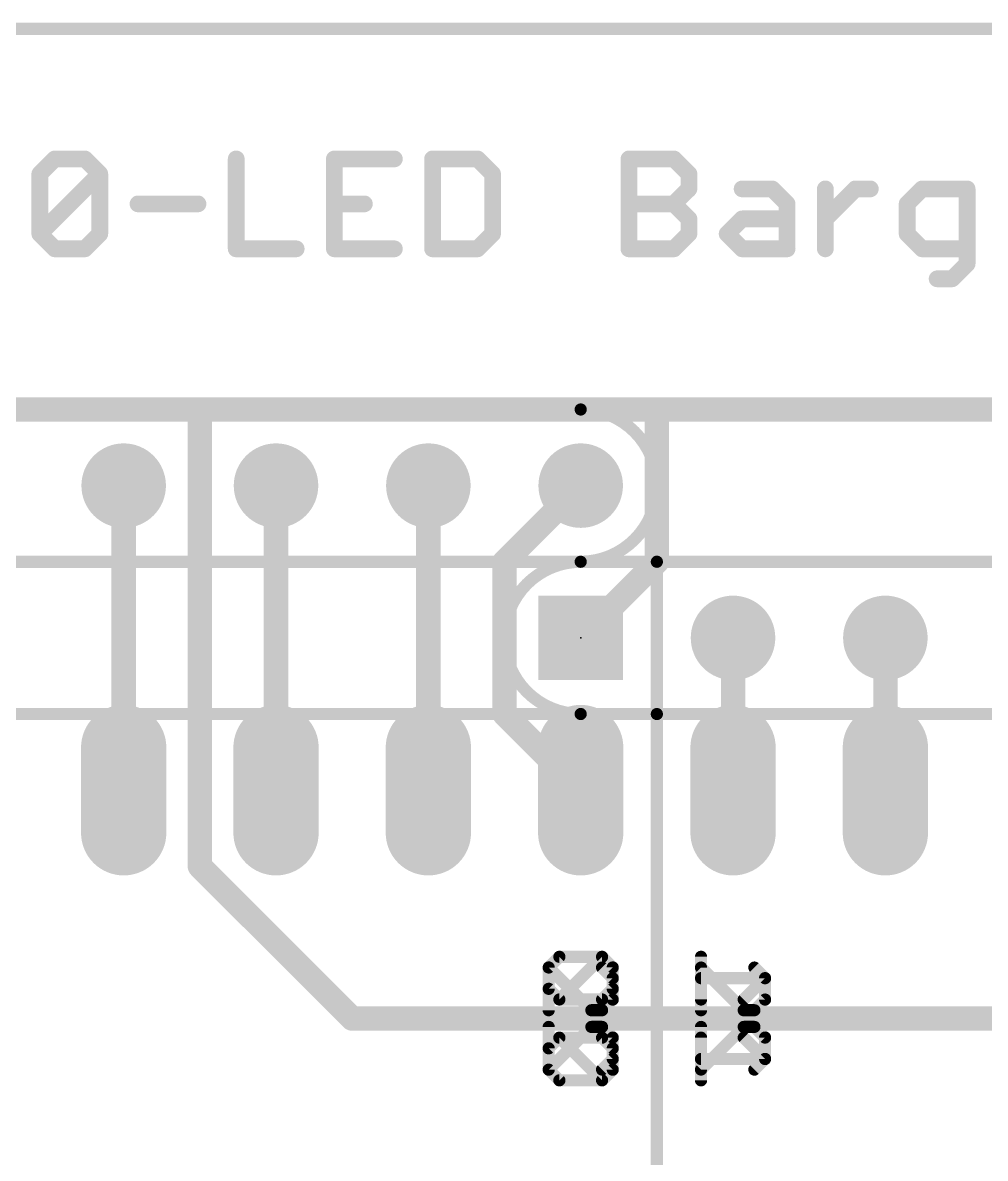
# Model space of a CAD drawing. Extents: x -0.1 to 76.3, y -19.1 to 50.9.
# Drawn here: x 40.23 to 56.28, y 31.96 to 50.9 of the extents above; entities that cross this region are included whole.
import ezdxf

# ---------------------------------------------------------------- set-up
doc = ezdxf.new("R2010")
doc.units = 0
for name, color, linetype in [('1', 12, 'CONTINUOUS'), ('16', 132, 'CONTINUOUS'), ('17', 110, 'CONTINUOUS'), ('20', 53, 'CONTINUOUS'), ('21', 41, 'CONTINUOUS'), ('22', 40, 'CONTINUOUS'), ('23', 53, 'CONTINUOUS')]:
    doc.layers.add(name, color=color, linetype=linetype)

# ---------------------------------------------------------------- blocks, each defined once
blk = doc.blocks.new('LONGP100')
at = {"const_width": 1}
blk.add_lwpolyline([(-0.5, 0), (0.5, 0)], dxfattribs=at)
at = {"const_width": 0.5}
for points in [[(-0.5, 0.25, 1), (-0.5, -0.25)], [(0.5, -0.25, 1), (0.5, 0.25)]]:
    blk.add_lwpolyline(points, format="xyb", dxfattribs=at)
blk = doc.blocks.new('ROUNDP')
at = {"const_width": 0.5}
blk.add_lwpolyline([(0, -0.25, 1), (0, 0.25, 1), (0, -0.25)], format="xyb", dxfattribs=at)
blk = doc.blocks.new('SQUAREP')
blk.add_solid([(-0.5, -0.5), (0.5, -0.5), (-0.5, 0.5), (0.5, 0.5)])

msp = doc.modelspace()

# ---------------------------------------------------------------- linework, layer by layer
at = {"layer": '1', "const_width": 0.4064}
for points in [[(36.83, 44.45), (43.18, 44.45)], [(43.18, 44.45), (50.8, 44.45)], [(43.18, 44.45), (43.18, 36.83)], [(50.8, 44.45), (60.96, 44.45)], [(50.8, 44.45), (50.8, 41.91)], [(50.8, 41.91), (49.53, 40.64)], [(43.18, 36.83), (45.72, 34.29)], [(45.72, 34.29), (66.04, 34.29)]]:
    msp.add_lwpolyline(points, dxfattribs=at)
at = {"layer": '1', "const_width": 0.2032}
for points in [[(43.18, 44.5516, 1), (43.18, 44.3484)], [(43.2816, 44.45, 1), (43.0784, 44.45)], [(43.18, 44.3484, 1), (43.18, 44.5516)], [(50.8, 44.5516, 1), (50.8, 44.3484)], [(50.9016, 44.45, 1), (50.6984, 44.45)], [(50.8, 44.3484, 1), (50.8, 44.5516)], [(50.8718, 41.8382, 1), (50.7282, 41.9818)], [(50.6984, 41.91, 1), (50.9016, 41.91)], [(49.4582, 40.7118, 1), (49.6018, 40.5682)], [(43.2518, 36.9018, 1), (43.1082, 36.7582)], [(43.0784, 36.83, 1), (43.2816, 36.83)], [(45.72, 34.3916, 1), (45.72, 34.1884)], [(45.6482, 34.2182, 1), (45.7918, 34.3618)]]:
    msp.add_lwpolyline(points, format="xyb", dxfattribs=at)
at = {"layer": '16', "const_width": 0.4064}
for points in [[(41.91, 38.1), (41.91, 43.18)], [(44.45, 38.1), (44.45, 43.18)], [(46.99, 38.1), (46.99, 43.18)], [(48.26, 41.91), (49.53, 43.18)], [(48.26, 39.37), (48.26, 41.91)], [(52.07, 38.1), (52.07, 40.64)], [(54.61, 38.1), (54.61, 40.64)], [(49.53, 38.1), (48.26, 39.37)]]:
    msp.add_lwpolyline(points, dxfattribs=at)
at = {"layer": '16', "const_width": 0.2032}
for points in [[(42.0116, 43.18, 1), (41.8084, 43.18)], [(44.5516, 43.18, 1), (44.3484, 43.18)], [(47.0916, 43.18, 1), (46.8884, 43.18)], [(49.6018, 43.1082, 1), (49.4582, 43.2518)], [(48.3616, 41.91, 1), (48.1584, 41.91)], [(48.1882, 41.9818, 1), (48.3318, 41.8382)], [(52.1716, 40.64, 1), (51.9684, 40.64)], [(54.7116, 40.64, 1), (54.5084, 40.64)], [(48.1584, 39.37, 1), (48.3616, 39.37)], [(48.3318, 39.4418, 1), (48.1882, 39.2982)], [(49.4582, 38.0282, 1), (49.6018, 38.1718)], [(41.8084, 38.1, 1), (42.0116, 38.1)], [(44.3484, 38.1, 1), (44.5516, 38.1)], [(46.8884, 38.1, 1), (47.0916, 38.1)], [(51.9684, 38.1, 1), (52.1716, 38.1)], [(54.5084, 38.1, 1), (54.7116, 38.1)]]:
    msp.add_lwpolyline(points, format="xyb", dxfattribs=at)
at = {"layer": '20', "const_width": 0.2032}
msp.add_lwpolyline([(76.2, 50.8), (0, 50.8)], dxfattribs=at)
at = {"layer": '21'}
for points, const_width in [([(40.5119, 48.3796), (40.7618, 48.6296)], 0.2794), ([(40.7618, 48.6296), (41.2618, 48.6296)], 0.2794), ([(41.2618, 48.6296), (41.5118, 48.3796)], 0.2794), ([(43.7862, 48.6296), (43.7862, 47.1297)], 0.2794), ([(46.4232, 48.6296), (45.4233, 48.6296)], 0.2794), ([(45.4233, 48.6296), (45.4233, 47.1297)], 0.2794), ([(47.0605, 48.6296), (47.0605, 47.1297)], 0.2794), ([(47.8104, 48.6296), (47.0605, 48.6296)], 0.2794), ([(48.0604, 48.3796), (47.8104, 48.6296)], 0.2794), ([(50.3348, 47.1297), (50.3348, 48.6296)], 0.2794), ([(50.3348, 48.6296), (51.0847, 48.6296)], 0.2794), ([(51.0847, 48.6296), (51.3347, 48.3796)], 0.2794), ([(40.5119, 47.3797), (40.5119, 48.3796)], 0.2794), ([(40.5119, 47.3797), (41.5118, 48.3796)], 0.2794), ([(41.5118, 48.3796), (41.5118, 47.3797)], 0.2794), ([(48.0604, 47.3797), (48.0604, 48.3796)], 0.2794), ([(51.3347, 48.3796), (51.3347, 48.1296)], 0.2794), ([(51.3347, 48.1296), (51.0847, 47.8796)], 0.2794), ([(52.2219, 48.1296), (52.7219, 48.1296)], 0.2794), ([(52.7219, 48.1296), (52.9719, 47.8796)], 0.2794), ([(53.6091, 47.1297), (53.6091, 48.1296)], 0.2794), ([(53.6091, 47.6297), (54.1091, 48.1296)], 0.2794), ([(54.1091, 48.1296), (54.359, 48.1296)], 0.2794), ([(55.2234, 48.1296), (54.9734, 47.8796)], 0.2794), ([(55.9733, 48.1296), (55.2234, 48.1296)], 0.2794), ([(55.9733, 46.8797), (55.9733, 48.1296)], 0.2794), ([(42.149, 47.8796), (43.1489, 47.8796)], 0.2794), ([(45.4233, 47.8796), (45.9233, 47.8796)], 0.2794), ([(50.3348, 47.8796), (51.0847, 47.8796)], 0.2794), ([(51.0847, 47.8796), (51.3347, 47.6297)], 0.2794), ([(52.9719, 47.8796), (52.9719, 47.1297)], 0.2794), ([(54.9734, 47.8796), (54.9734, 47.3797)], 0.2794), ([(51.3347, 47.6297), (51.3347, 47.3797)], 0.2794), ([(51.9719, 47.3797), (52.2219, 47.6297)], 0.2794), ([(52.2219, 47.6297), (52.9719, 47.6297)], 0.2794), ([(40.7618, 47.1297), (40.5119, 47.3797)], 0.2794), ([(41.5118, 47.3797), (41.2618, 47.1297)], 0.2794), ([(47.8104, 47.1297), (48.0604, 47.3797)], 0.2794), ([(51.3347, 47.3797), (51.0847, 47.1297)], 0.2794), ([(52.2219, 47.1297), (51.9719, 47.3797)], 0.2794), ([(54.9734, 47.3797), (55.2234, 47.1297)], 0.2794), ([(41.2618, 47.1297), (40.7618, 47.1297)], 0.2794), ([(43.7862, 47.1297), (44.7861, 47.1297)], 0.2794), ([(45.4233, 47.1297), (46.4232, 47.1297)], 0.2794), ([(47.0605, 47.1297), (47.8104, 47.1297)], 0.2794), ([(51.0847, 47.1297), (50.3348, 47.1297)], 0.2794), ([(52.9719, 47.1297), (52.2219, 47.1297)], 0.2794), ([(55.2234, 47.1297), (55.9733, 47.1297)], 0.2794), ([(55.7233, 46.6297), (55.9733, 46.8797)], 0.2794), ([(55.4734, 46.6297), (55.7233, 46.6297)], 0.2794), ([(49.53, 44.45), (38.1, 44.45)], 0.2032), ([(38.1, 41.91), (49.53, 41.91)], 0.2032), ([(50.8, 41.91), (49.53, 41.91)], 0.2032), ([(62.23, 41.91), (50.8, 41.91)], 0.2032), ([(50.8, 39.37), (50.8, 41.91)], 0.2032), ([(50.8, 39.37), (25.4, 39.37)], 0.2032), ([(49.53, 39.37), (50.8, 39.37)], 0.2032), ([(50.8, 39.37), (50.8, 29.21)], 0.2032), ([(76.2, 39.37), (50.8, 39.37)], 0.2032), ([(50.8, 31.75), (50.8, 39.37)], 0.2032), ([(50.8, 39.37), (62.23, 39.37)], 0.2032), ([(48.9966, 34.4291), (48.9966, 35.1409)], 0.2032), ([(48.9966, 35.1409), (49.7084, 34.4291)], 0.2032), ([(50.0643, 34.9629), (49.8864, 35.1409)], 0.2032), ([(51.5366, 34.4291), (51.5366, 35.1409)], 0.2032), ([(51.5366, 35.1409), (52.2484, 34.4291)], 0.2032), ([(52.6043, 34.9629), (52.4264, 35.1409)], 0.2032), ([(50.0643, 34.607), (50.0643, 34.9629)], 0.2032), ([(52.6043, 34.607), (52.6043, 34.9629)], 0.2032), ([(49.8864, 34.4291), (50.0643, 34.607)], 0.2032), ([(52.4264, 34.4291), (52.6043, 34.607)], 0.2032), ([(49.7084, 34.4291), (49.8864, 34.4291)], 0.2032), ([(52.2484, 34.4291), (52.4264, 34.4291)], 0.2032), ([(48.9966, 33.7936), (49.1746, 33.9715)], 0.2032), ([(49.1746, 33.9715), (49.8864, 33.9715)], 0.2032), ([(49.1746, 33.9715), (49.8864, 33.2597)], 0.2032), ([(49.8864, 33.9715), (50.0643, 33.7936)], 0.2032), ([(51.5366, 33.9715), (51.5366, 33.2597)], 0.2032), ([(52.2484, 33.9715), (52.6043, 33.6156)], 0.2032), ([(48.9966, 33.4376), (48.9966, 33.7936)], 0.2032), ([(50.0643, 33.7936), (50.0643, 33.4376)], 0.2032), ([(52.6043, 33.6156), (51.5366, 33.6156)], 0.2032), ([(49.1746, 33.2597), (48.9966, 33.4376)], 0.2032), ([(50.0643, 33.4376), (49.8864, 33.2597)], 0.2032), ([(49.8864, 33.2597), (49.1746, 33.2597)], 0.2032)]:
    msp.add_lwpolyline(points, dxfattribs=dict(at, const_width=const_width))
for points, const_width in [([(40.7618, 48.6994, 1), (40.7618, 48.5597)], 0.1397), ([(40.8112, 48.5802, 1), (40.7124, 48.679)], 0.1397), ([(41.3112, 48.679, 1), (41.2124, 48.5802)], 0.1397), ([(41.2618, 48.5597, 1), (41.2618, 48.6994)], 0.1397), ([(43.856, 48.6296, 1), (43.7163, 48.6296)], 0.1397), ([(45.4932, 48.6296, 1), (45.3535, 48.6296)], 0.1397), ([(45.4233, 48.6994, 1), (45.4233, 48.5597)], 0.1397), ([(46.4232, 48.5597, 1), (46.4232, 48.6994)], 0.1397), ([(47.1303, 48.6296, 1), (46.9906, 48.6296)], 0.1397), ([(47.0605, 48.6994, 1), (47.0605, 48.5597)], 0.1397), ([(47.8598, 48.679, 1), (47.761, 48.5802)], 0.1397), ([(47.8104, 48.5597, 1), (47.8104, 48.6994)], 0.1397), ([(50.4046, 48.6296, 1), (50.2649, 48.6296)], 0.1397), ([(50.3348, 48.6994, 1), (50.3348, 48.5597)], 0.1397), ([(51.1341, 48.679, 1), (51.0353, 48.5802)], 0.1397), ([(51.0847, 48.5597, 1), (51.0847, 48.6994)], 0.1397), ([(40.5817, 48.3796, 1), (40.442, 48.3796)], 0.1397), ([(40.4625, 48.429, 1), (40.5612, 48.3302)], 0.1397), ([(41.5816, 48.3796, 1), (41.4419, 48.3796)], 0.1397), ([(41.5612, 48.3302, 1), (41.4624, 48.429)], 0.1397), ([(41.4624, 48.3302, 1), (41.5612, 48.429)], 0.1397), ([(48.1303, 48.3796, 1), (47.9905, 48.3796)], 0.1397), ([(48.011, 48.3302, 1), (48.1098, 48.429)], 0.1397), ([(51.4046, 48.3796, 1), (51.2649, 48.3796)], 0.1397), ([(51.2853, 48.3302, 1), (51.3841, 48.429)], 0.1397), ([(51.2649, 48.1296, 1), (51.4046, 48.1296)], 0.1397), ([(51.3841, 48.0802, 1), (51.2853, 48.179)], 0.1397), ([(52.2219, 48.1995, 1), (52.2219, 48.0598)], 0.1397), ([(52.7713, 48.179, 1), (52.6725, 48.0802)], 0.1397), ([(52.7219, 48.0598, 1), (52.7219, 48.1995)], 0.1397), ([(53.679, 48.1296, 1), (53.5393, 48.1296)], 0.1397), ([(54.1091, 48.1995, 1), (54.1091, 48.0598)], 0.1397), ([(54.1585, 48.0802, 1), (54.0597, 48.179)], 0.1397), ([(54.359, 48.0598, 1), (54.359, 48.1995)], 0.1397), ([(55.2234, 48.1995, 1), (55.2234, 48.0598)], 0.1397), ([(55.2728, 48.0802, 1), (55.174, 48.179)], 0.1397), ([(56.0432, 48.1296, 1), (55.9035, 48.1296)], 0.1397), ([(55.9733, 48.0598, 1), (55.9733, 48.1995)], 0.1397), ([(42.149, 47.9495, 1), (42.149, 47.8098)], 0.1397), ([(43.1489, 47.8098, 1), (43.1489, 47.9495)], 0.1397), ([(45.4233, 47.9495, 1), (45.4233, 47.8098)], 0.1397), ([(45.9233, 47.8098, 1), (45.9233, 47.9495)], 0.1397), ([(50.3348, 47.9495, 1), (50.3348, 47.8098)], 0.1397), ([(51.1341, 47.929, 1), (51.0353, 47.8302)], 0.1397), ([(51.0353, 47.929, 1), (51.1341, 47.8302)], 0.1397), ([(51.0847, 47.8098, 1), (51.0847, 47.9495)], 0.1397), ([(53.0417, 47.8796, 1), (52.902, 47.8796)], 0.1397), ([(52.9225, 47.8302, 1), (53.0213, 47.929)], 0.1397), ([(55.0433, 47.8796, 1), (54.9036, 47.8796)], 0.1397), ([(54.924, 47.929, 1), (55.0228, 47.8302)], 0.1397), ([(51.4046, 47.6297, 1), (51.2649, 47.6297)], 0.1397), ([(51.2853, 47.5803, 1), (51.3841, 47.6791)], 0.1397), ([(52.2219, 47.6995, 1), (52.2219, 47.5598)], 0.1397), ([(52.2713, 47.5803, 1), (52.1725, 47.6791)], 0.1397), ([(52.9719, 47.5598, 1), (52.9719, 47.6995)], 0.1397), ([(53.5597, 47.6791, 1), (53.6585, 47.5803)], 0.1397), ([(40.442, 47.3797, 1), (40.5817, 47.3797)], 0.1397), ([(40.5612, 47.4291, 1), (40.4625, 47.3303)], 0.1397), ([(40.4625, 47.4291, 1), (40.5612, 47.3303)], 0.1397), ([(41.4419, 47.3797, 1), (41.5816, 47.3797)], 0.1397), ([(41.5612, 47.3303, 1), (41.4624, 47.4291)], 0.1397), ([(47.9905, 47.3797, 1), (48.1303, 47.3797)], 0.1397), ([(48.1098, 47.3303, 1), (48.011, 47.4291)], 0.1397), ([(51.2649, 47.3797, 1), (51.4046, 47.3797)], 0.1397), ([(51.3841, 47.3303, 1), (51.2853, 47.4291)], 0.1397), ([(52.0213, 47.4291, 1), (51.9226, 47.3303)], 0.1397), ([(51.9226, 47.4291, 1), (52.0213, 47.3303)], 0.1397), ([(55.0228, 47.4291, 1), (54.924, 47.3303)], 0.1397), ([(54.9036, 47.3797, 1), (55.0433, 47.3797)], 0.1397), ([(40.7618, 47.1996, 1), (40.7618, 47.0598)], 0.1397), ([(40.7124, 47.0803, 1), (40.8112, 47.1791)], 0.1397), ([(41.2124, 47.1791, 1), (41.3112, 47.0803)], 0.1397), ([(41.2618, 47.0598, 1), (41.2618, 47.1996)], 0.1397), ([(43.7163, 47.1297, 1), (43.856, 47.1297)], 0.1397), ([(43.7862, 47.1996, 1), (43.7862, 47.0598)], 0.1397), ([(44.7861, 47.0598, 1), (44.7861, 47.1996)], 0.1397), ([(45.4233, 47.1996, 1), (45.4233, 47.0598)], 0.1397), ([(45.3535, 47.1297, 1), (45.4932, 47.1297)], 0.1397), ([(46.4232, 47.0598, 1), (46.4232, 47.1996)], 0.1397), ([(47.0605, 47.1996, 1), (47.0605, 47.0598)], 0.1397), ([(46.9906, 47.1297, 1), (47.1303, 47.1297)], 0.1397), ([(47.761, 47.1791, 1), (47.8598, 47.0803)], 0.1397), ([(47.8104, 47.0598, 1), (47.8104, 47.1996)], 0.1397), ([(50.2649, 47.1297, 1), (50.4046, 47.1297)], 0.1397), ([(50.3348, 47.1996, 1), (50.3348, 47.0598)], 0.1397), ([(51.0353, 47.1791, 1), (51.1341, 47.0803)], 0.1397), ([(51.0847, 47.0598, 1), (51.0847, 47.1996)], 0.1397), ([(52.2219, 47.1996, 1), (52.2219, 47.0598)], 0.1397), ([(52.1725, 47.0803, 1), (52.2713, 47.1791)], 0.1397), ([(52.902, 47.1297, 1), (53.0417, 47.1297)], 0.1397), ([(52.9719, 47.0598, 1), (52.9719, 47.1996)], 0.1397), ([(53.5393, 47.1297, 1), (53.679, 47.1297)], 0.1397), ([(55.2234, 47.1996, 1), (55.2234, 47.0598)], 0.1397), ([(55.174, 47.0803, 1), (55.2728, 47.1791)], 0.1397), ([(55.9733, 47.0598, 1), (55.9733, 47.1996)], 0.1397), ([(56.0227, 46.8303, 1), (55.9239, 46.9291)], 0.1397), ([(55.9035, 46.8797, 1), (56.0432, 46.8797)], 0.1397), ([(55.4734, 46.6996, 1), (55.4734, 46.5599)], 0.1397), ([(55.674, 46.6791, 1), (55.7727, 46.5803)], 0.1397), ([(55.7233, 46.5599, 1), (55.7233, 46.6996)], 0.1397), ([(49.53, 41.91, 1), (49.53, 44.45)], 0.2032), ([(49.53, 44.5008, 1), (49.53, 44.3992)], 0.1016), ([(49.53, 44.3992, 1), (49.53, 44.5008)], 0.1016), ([(49.53, 41.91, 1), (49.53, 39.37)], 0.2032), ([(49.53, 41.9608, 1), (49.53, 41.8592)], 0.1016), ([(49.53, 41.9608, 1), (49.53, 41.8592)], 0.1016), ([(49.53, 41.8592, 1), (49.53, 41.9608)], 0.1016), ([(49.53, 41.8592, 1), (49.53, 41.9608)], 0.1016), ([(50.8, 41.9608, 1), (50.8, 41.8592)], 0.1016), ([(50.8508, 41.91, 1), (50.7492, 41.91)], 0.1016), ([(50.8, 41.8592, 1), (50.8, 41.9608)], 0.1016), ([(49.53, 39.4208, 1), (49.53, 39.3192)], 0.1016), ([(49.53, 39.3192, 1), (49.53, 39.4208)], 0.1016), ([(50.8508, 39.37, 1), (50.7492, 39.37)], 0.1016), ([(50.8, 39.4208, 1), (50.8, 39.3192)], 0.1016), ([(50.8508, 39.37, 1), (50.7492, 39.37)], 0.1016), ([(50.8, 39.4208, 1), (50.8, 39.3192)], 0.1016), ([(50.7492, 39.37, 1), (50.8508, 39.37)], 0.1016), ([(50.8, 39.3192, 1), (50.8, 39.4208)], 0.1016), ([(50.8, 39.3192, 1), (50.8, 39.4208)], 0.1016), ([(49.0474, 35.1409, 1), (48.9458, 35.1409)], 0.1016), ([(49.0325, 35.1768, 1), (48.9607, 35.105)], 0.1016), ([(49.9223, 35.1768, 1), (49.8504, 35.105)], 0.1016), ([(51.5874, 35.1409, 1), (51.4858, 35.1409)], 0.1016), ([(51.5725, 35.1768, 1), (51.5007, 35.105)], 0.1016), ([(52.4623, 35.1768, 1), (52.3904, 35.105)], 0.1016), ([(50.1151, 34.9629, 1), (50.0135, 34.9629)], 0.1016), ([(50.0284, 34.927, 1), (50.1002, 34.9989)], 0.1016), ([(52.6551, 34.9629, 1), (52.5535, 34.9629)], 0.1016), ([(52.5684, 34.927, 1), (52.6402, 34.9989)], 0.1016), ([(50.1002, 34.5711, 1), (50.0284, 34.643)], 0.1016), ([(52.6402, 34.5711, 1), (52.5684, 34.643)], 0.1016), ([(48.9458, 34.4291, 1), (49.0474, 34.4291)], 0.1016), ([(49.7084, 34.4799, 1), (49.7084, 34.3783)], 0.1016), ([(49.6725, 34.3932, 1), (49.7443, 34.465)], 0.1016), ([(49.8504, 34.465, 1), (49.9223, 34.3932)], 0.1016), ([(49.8864, 34.3783, 1), (49.8864, 34.4799)], 0.1016), ([(50.0135, 34.607, 1), (50.1151, 34.607)], 0.1016), ([(51.4858, 34.4291, 1), (51.5874, 34.4291)], 0.1016), ([(52.2484, 34.4799, 1), (52.2484, 34.3783)], 0.1016), ([(52.2125, 34.3932, 1), (52.2843, 34.465)], 0.1016), ([(52.3904, 34.465, 1), (52.4623, 34.3932)], 0.1016), ([(52.4264, 34.3783, 1), (52.4264, 34.4799)], 0.1016), ([(52.5535, 34.607, 1), (52.6551, 34.607)], 0.1016), ([(49.2105, 34.0074, 1), (49.1386, 33.9356)], 0.1016), ([(49.1746, 34.0223, 1), (49.1746, 33.9207)], 0.1016), ([(49.2105, 33.9356, 1), (49.1386, 34.0074)], 0.1016), ([(49.9223, 34.0074, 1), (49.8504, 33.9356)], 0.1016), ([(49.8864, 33.9207, 1), (49.8864, 34.0223)], 0.1016), ([(51.5874, 33.9715, 1), (51.4858, 33.9715)], 0.1016), ([(52.2843, 34.0074, 1), (52.2125, 33.9356)], 0.1016), ([(49.0474, 33.7936, 1), (48.9458, 33.7936)], 0.1016), ([(48.9607, 33.8295, 1), (49.0325, 33.7576)], 0.1016), ([(50.1151, 33.7936, 1), (50.0135, 33.7936)], 0.1016), ([(50.0284, 33.7576, 1), (50.1002, 33.8295)], 0.1016), ([(51.5366, 33.6664, 1), (51.5366, 33.5648)], 0.1016), ([(52.6043, 33.5648, 1), (52.6043, 33.6664)], 0.1016), ([(49.0325, 33.4736, 1), (48.9607, 33.4017)], 0.1016), ([(50.1002, 33.4017, 1), (50.0284, 33.4736)], 0.1016), ([(52.5684, 33.5797, 1), (52.6402, 33.6515)], 0.1016), ([(48.9458, 33.4376, 1), (49.0474, 33.4376)], 0.1016), ([(49.1746, 33.3105, 1), (49.1746, 33.2089)], 0.1016), ([(49.1386, 33.2238, 1), (49.2105, 33.2956)], 0.1016), ([(49.8504, 33.2956, 1), (49.9223, 33.2238)], 0.1016), ([(49.8504, 33.2238, 1), (49.9223, 33.2956)], 0.1016), ([(49.8864, 33.2089, 1), (49.8864, 33.3105)], 0.1016), ([(50.0135, 33.4376, 1), (50.1151, 33.4376)], 0.1016), ([(51.4858, 33.2597, 1), (51.5874, 33.2597)], 0.1016)]:
    msp.add_lwpolyline(points, format="xyb", dxfattribs=dict(at, const_width=const_width))
at = {"layer": '22', "const_width": 0.2032}
for points in [[(49.1746, 35.3203), (48.9966, 35.1424)], [(49.8864, 35.3203), (49.1746, 35.3203)], [(49.1746, 34.6085), (49.8864, 35.3203)], [(50.0643, 35.1424), (49.8864, 35.3203)], [(51.5366, 34.6085), (51.5366, 35.3203)], [(48.9966, 35.1424), (48.9966, 34.7864)], [(50.0643, 34.7864), (50.0643, 35.1424)], [(52.6043, 34.9644), (51.5366, 34.9644)], [(52.2484, 34.6085), (52.6043, 34.9644)], [(48.9966, 34.7864), (49.1746, 34.6085)], [(49.8864, 34.6085), (50.0643, 34.7864)], [(49.1746, 34.6085), (49.8864, 34.6085)], [(48.9966, 34.1509), (48.9966, 33.4391)], [(48.9966, 33.4391), (49.7084, 34.1509)], [(49.7084, 34.1509), (49.8864, 34.1509)], [(49.8864, 34.1509), (50.0643, 33.973)], [(51.5366, 34.1509), (51.5366, 33.4391)], [(51.5366, 33.4391), (52.2484, 34.1509)], [(52.2484, 34.1509), (52.4264, 34.1509)], [(52.4264, 34.1509), (52.6043, 33.973)], [(50.0643, 33.973), (50.0643, 33.617)], [(52.6043, 33.973), (52.6043, 33.617)], [(50.0643, 33.617), (49.8864, 33.4391)], [(52.6043, 33.617), (52.4264, 33.4391)]]:
    msp.add_lwpolyline(points, dxfattribs=at)
at = {"layer": '22', "const_width": 0.1016}
for points in [[(49.1746, 35.3711, 1), (49.1746, 35.2695)], [(49.2105, 35.2844, 1), (49.1386, 35.3562)], [(49.9223, 35.3562, 1), (49.8504, 35.2844)], [(49.9223, 35.2844, 1), (49.8504, 35.3562)], [(49.8864, 35.2695, 1), (49.8864, 35.3711)], [(51.5874, 35.3203, 1), (51.4858, 35.3203)], [(49.0474, 35.1424, 1), (48.9458, 35.1424)], [(50.1151, 35.1424, 1), (50.0135, 35.1424)], [(48.9607, 35.1783, 1), (49.0325, 35.1064)], [(50.0284, 35.1064, 1), (50.1002, 35.1783)], [(51.5366, 35.0152, 1), (51.5366, 34.9136)], [(52.6402, 34.9285, 1), (52.5684, 35.0003)], [(52.6043, 34.9136, 1), (52.6043, 35.0152)], [(49.0325, 34.8224, 1), (48.9607, 34.7505)], [(50.1002, 34.7505, 1), (50.0284, 34.8224)], [(48.9458, 34.7864, 1), (49.0474, 34.7864)], [(49.1386, 34.6444, 1), (49.2105, 34.5726)], [(49.1746, 34.6593, 1), (49.1746, 34.5577)], [(49.1386, 34.5726, 1), (49.2105, 34.6444)], [(49.8504, 34.6444, 1), (49.9223, 34.5726)], [(49.8864, 34.5577, 1), (49.8864, 34.6593)], [(50.0135, 34.7864, 1), (50.1151, 34.7864)], [(52.2125, 34.6444, 1), (52.2843, 34.5726)], [(51.4858, 34.6085, 1), (51.5874, 34.6085)], [(49.0474, 34.1509, 1), (48.9458, 34.1509)], [(49.7084, 34.2017, 1), (49.7084, 34.1001)], [(49.7443, 34.115, 1), (49.6725, 34.1868)], [(49.9223, 34.1868, 1), (49.8504, 34.115)], [(49.8864, 34.1001, 1), (49.8864, 34.2017)], [(51.5874, 34.1509, 1), (51.4858, 34.1509)], [(52.2484, 34.2017, 1), (52.2484, 34.1001)], [(52.2843, 34.115, 1), (52.2125, 34.1868)], [(52.4623, 34.1868, 1), (52.3904, 34.115)], [(52.4264, 34.1001, 1), (52.4264, 34.2017)], [(50.1151, 33.973, 1), (50.0135, 33.973)], [(50.0284, 33.937, 1), (50.1002, 34.0089)], [(52.6551, 33.973, 1), (52.5535, 33.973)], [(52.5684, 33.937, 1), (52.6402, 34.0089)], [(50.1002, 33.5811, 1), (50.0284, 33.653)], [(52.6402, 33.5811, 1), (52.5684, 33.653)], [(50.0135, 33.617, 1), (50.1151, 33.617)], [(52.5535, 33.617, 1), (52.6551, 33.617)], [(48.9607, 33.475, 1), (49.0325, 33.4032)], [(48.9458, 33.4391, 1), (49.0474, 33.4391)], [(49.8504, 33.475, 1), (49.9223, 33.4032)], [(51.5007, 33.475, 1), (51.5725, 33.4032)], [(51.4858, 33.4391, 1), (51.5874, 33.4391)], [(52.3904, 33.475, 1), (52.4623, 33.4032)]]:
    msp.add_lwpolyline(points, format="xyb", dxfattribs=at)
at = {"layer": '23'}
msp.add_point((49.53, 40.64), dxfattribs=at)

# ---------------------------------------------------------------- block references
at = {"layer": '17', "rotation": 90}
for name, p, xscale, yscale in [('ROUNDP', (41.91, 43.18), 1.4096, 1.4096), ('ROUNDP', (41.91, 43.18), 1.4096, 1.4096), ('ROUNDP', (44.45, 43.18), 1.4096, 1.4096), ('ROUNDP', (44.45, 43.18), 1.4096, 1.4096), ('ROUNDP', (46.99, 43.18), 1.4096, 1.4096), ('ROUNDP', (46.99, 43.18), 1.4096, 1.4096), ('ROUNDP', (49.53, 43.18), 1.4096, 1.4096), ('ROUNDP', (49.53, 43.18), 1.4096, 1.4096), ('SQUAREP', (49.53, 40.64), 1.4096, 1.4096), ('SQUAREP', (49.53, 40.64), 1.4096, 1.4096), ('ROUNDP', (52.07, 40.64), 1.4096, 1.4096), ('ROUNDP', (52.07, 40.64), 1.4096, 1.4096), ('ROUNDP', (54.61, 40.64), 1.4096, 1.4096), ('ROUNDP', (54.61, 40.64), 1.4096, 1.4096), ('LONGP100', (41.91, 38.1), 1.4224, 1.4224), ('LONGP100', (41.91, 38.1), 1.4224, 1.4224), ('LONGP100', (44.45, 38.1), 1.4224, 1.4224), ('LONGP100', (44.45, 38.1), 1.4224, 1.4224), ('LONGP100', (46.99, 38.1), 1.4224, 1.4224), ('LONGP100', (46.99, 38.1), 1.4224, 1.4224), ('LONGP100', (49.53, 38.1), 1.4224, 1.4224), ('LONGP100', (49.53, 38.1), 1.4224, 1.4224), ('LONGP100', (52.07, 38.1), 1.4224, 1.4224), ('LONGP100', (52.07, 38.1), 1.4224, 1.4224), ('LONGP100', (54.61, 38.1), 1.4224, 1.4224), ('LONGP100', (54.61, 38.1), 1.4224, 1.4224)]:
    msp.add_blockref(name, p, dxfattribs=dict(at, xscale=xscale, yscale=yscale))

doc.saveas('drawing.dxf')
